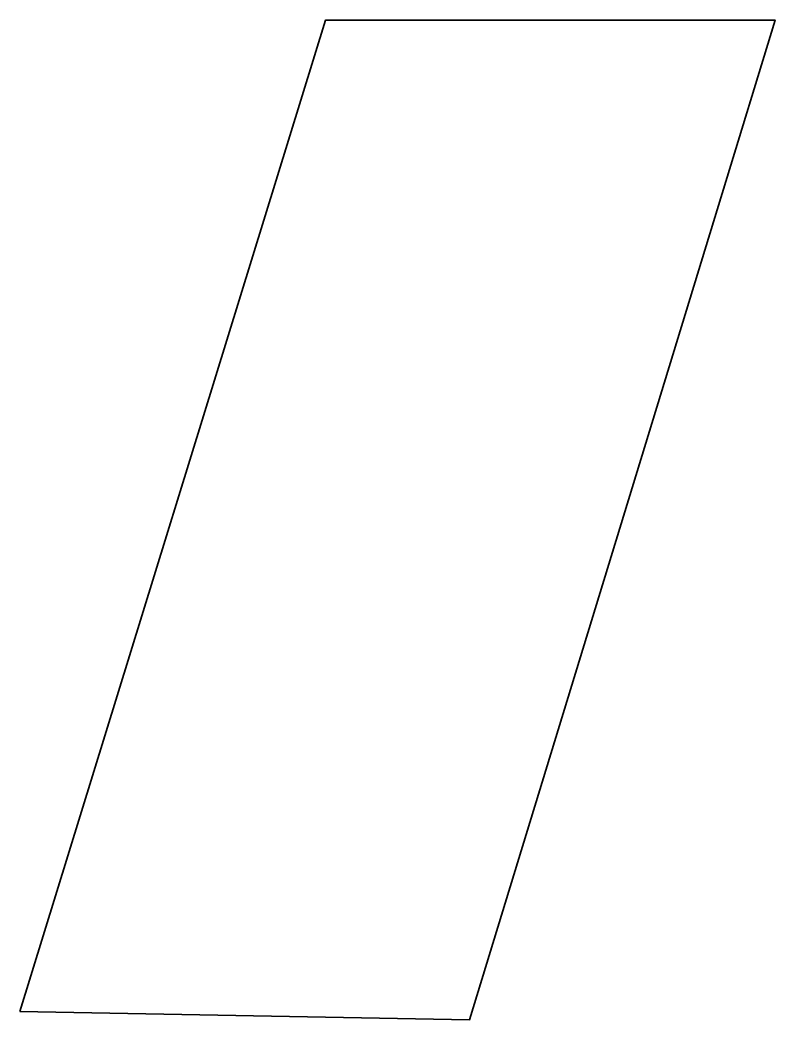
# Model space of a CAD drawing. Extents: x 0 to 2651, y -3509 to 0.
import ezdxf

# ---------------------------------------------------------------- set-up
doc = ezdxf.new("R2010")
doc.units = 0
doc.linetypes.add('Solid', pattern=[0])

msp = doc.modelspace()

# ---------------------------------------------------------------- linework, layer by layer
at = {"color": 0, "linetype": 'Solid', "lineweight": 35}
msp.add_lwpolyline([(0, -3479), (1073, 0), (2651, 0), (1578, -3509), (0, -3479)], close=True, dxfattribs=at)

doc.saveas('drawing.dxf')
